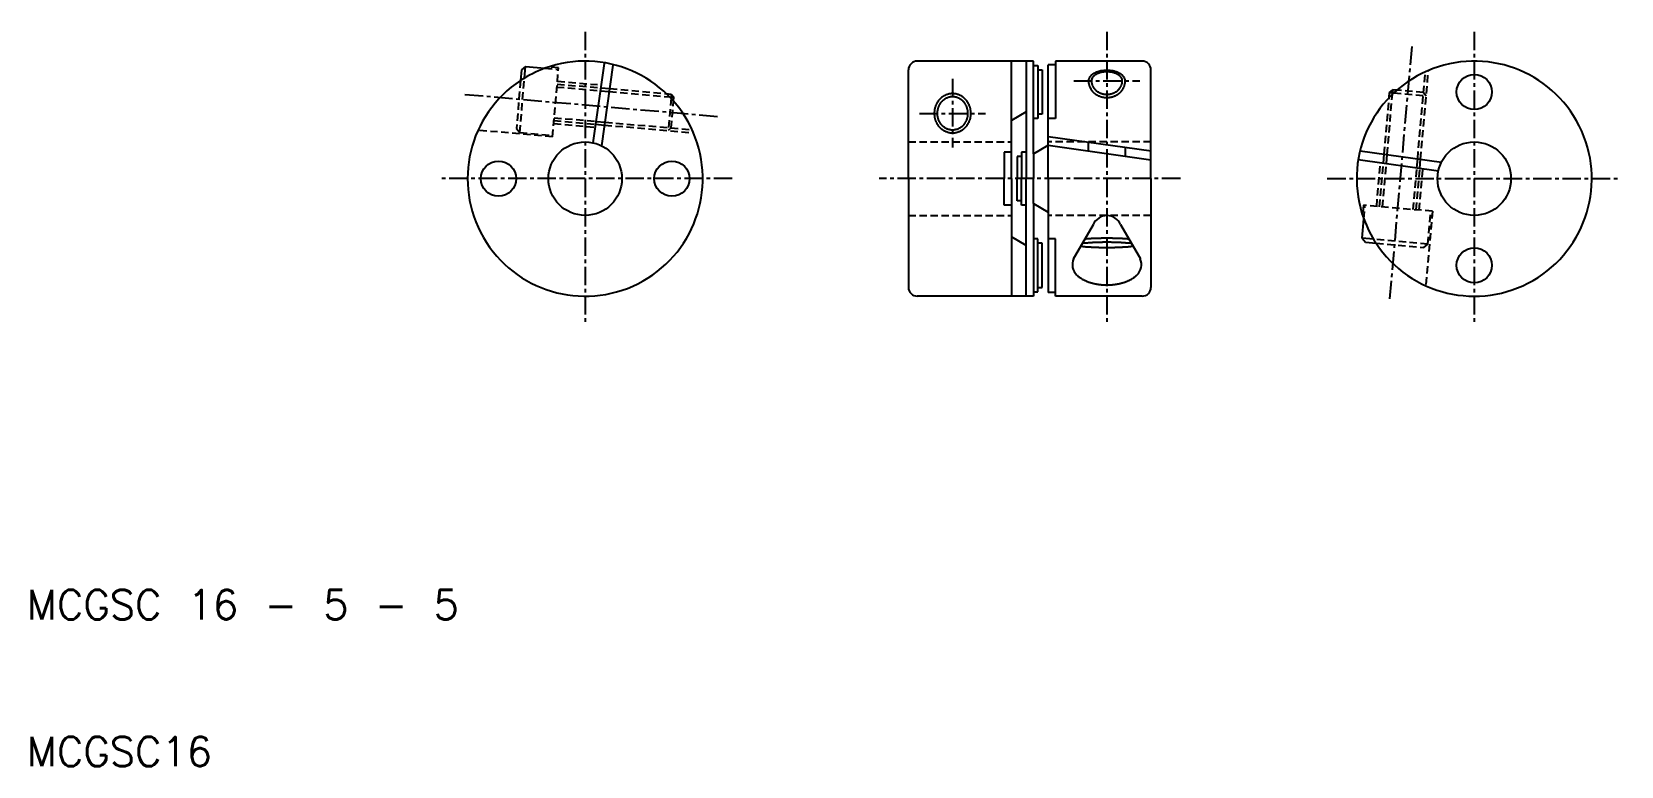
# Model space of a CAD drawing. Extents: x 10 to 118, y 10 to 60.
import ezdxf

# ---------------------------------------------------------------- set-up
doc = ezdxf.new("R2010")
doc.units = 0
doc.linetypes.add('CENTER', pattern=[2, 1.25, -0.25, 0.25, -0.25])
doc.linetypes.add('DASHED', pattern=[0.75, 0.5, -0.25])
doc.layers.get('0').update_dxf_attribs({"linetype": 'CONTINUOUS'})
doc.layers.add('CENTER', color=1, linetype='CENTER')
doc.styles.get("Standard").update_dxf_attribs({"font": 'txt.shx', "width": 0.7, "bigfont": 'bigfont.shx'})

msp = doc.modelspace()

# ---------------------------------------------------------------- linework, layer by layer
at = {"color": 7, "linetype": 'CONTINUOUS'}
for p, q in [((43.67, 57.41), (43.6, 56.68)), ((43.94, 57.63), (43.67, 57.41)), ((43.87, 56.85), (43.94, 57.63)), ((43.94, 57.63), (45.26, 57.52)), ((49.29, 57.84), (48.53, 52.44)), ((49.89, 57.72), (49.12, 52.23)), ((70, 50), (70, 57.4)), ((78, 58), (70.6, 58)), ((77, 53.97), (77, 58)), ((78, 58), (78, 50)), ((78.5, 58), (78, 58)), ((78.5, 57.7), (78.5, 58)), ((78.5, 54.1), (78.5, 57.7)), ((78.5, 57.7), (78.8, 57.7)), ((78.8, 57.7), (78.8, 57.4)), ((78.8, 57.4), (78.8, 54.4)), ((78.8, 57.4), (79.1, 57.4)), ((79.1, 57.4), (79.1, 54.4)), ((79.5, 52.28), (79.5, 57.74)), ((80, 57.74), (79.5, 57.74)), ((85.9, 58), (80, 58)), ((80, 58), (80, 57.74)), ((80, 57.74), (80, 54.1)), ((86.5, 50), (86.5, 57.4)), ((49.06, 56.18), (49.67, 56.13)), ((53.52, 55.79), (53.86, 55.76)), ((53.86, 55.76), (53.84, 55.47)), ((53.86, 55.76), (54.04, 55.54)), ((54.02, 55.27), (54.04, 55.54)), ((102.71, 55.52), (102.74, 55.86)), ((102.74, 55.86), (102.96, 56.04)), ((102.74, 55.86), (103.03, 55.84)), ((103.23, 56.02), (102.96, 56.04)), ((78, 54.55), (77, 53.97)), ((78.8, 54.1), (78.5, 54.1)), ((78.5, 51.7), (78.5, 54.1)), ((79.1, 54.4), (78.8, 54.4)), ((78.8, 54.4), (78.8, 54.1)), ((80, 54.1), (79.5, 54.1)), ((48.71, 53.7), (49.32, 53.65)), ((77, 50), (77, 53.97)), ((78.5, 51.7), (79.5, 52.28)), ((79.5, 52.88), (86.52, 51.89)), ((79.5, 52.28), (86.5, 51.29)), ((79.5, 50), (79.5, 52.28)), ((82.25, 51.89), (82.25, 52.49)), ((84.75, 52.14), (84.75, 51.54)), ((76.5, 51.8), (76.5, 50)), ((77, 51.8), (76.5, 51.8)), ((77.4, 51.5), (77.4, 50)), ((77.7, 51.5), (77.4, 51.5)), ((77.7, 51.8), (77.7, 50)), ((78, 51.8), (77.7, 51.8)), ((78.5, 51.7), (78.5, 50)), ((100.61, 51.3), (106.06, 50.53)), ((100.73, 51.9), (106.27, 51.12)), ((102.32, 51.06), (102.37, 51.67)), ((104.8, 50.71), (104.85, 51.32)), ((70, 50), (70, 42.6)), ((76.5, 48.2), (76.5, 50)), ((77, 50), (77, 46.03)), ((77.4, 48.5), (77.4, 50)), ((77.7, 48.2), (77.7, 50)), ((78, 42), (78, 50)), ((78.5, 48.3), (78.5, 50)), ((79.5, 50), (79.5, 47.72)), ((86.5, 50), (86.5, 42.6)), ((77, 48.2), (76.5, 48.2)), ((77.7, 48.5), (77.4, 48.5)), ((78, 48.2), (77.7, 48.2)), ((78.5, 48.3), (78.5, 45.9)), ((78.5, 48.3), (79.5, 47.72)), ((79.5, 47.72), (79.5, 42.26)), ((81.22, 44.54), (82.58, 46.87)), ((84.42, 46.87), (85.78, 44.54)), ((100.87, 45.94), (100.98, 47.26)), ((77, 46.03), (77, 42)), ((78, 45.45), (77, 46.03)), ((78.5, 45.9), (78.5, 42.3)), ((78.8, 45.9), (78.5, 45.9)), ((78.8, 45.6), (78.8, 45.9)), ((78.8, 42.6), (78.8, 45.6)), ((79.1, 45.6), (78.8, 45.6)), ((79.1, 42.6), (79.1, 45.6)), ((80, 45.9), (79.5, 45.9)), ((80, 42.26), (80, 45.9)), ((101.65, 45.87), (100.87, 45.94)), ((100.87, 45.94), (101.09, 45.67)), ((101.09, 45.67), (101.82, 45.6)), ((78.5, 42.3), (78.5, 42)), ((78.5, 42.3), (78.8, 42.3)), ((78.8, 42.3), (78.8, 42.6)), ((78.8, 42.6), (79.1, 42.6)), ((80, 42.26), (79.5, 42.26)), ((80, 42), (80, 42.26)), ((78, 42), (70.6, 42)), ((78.5, 42), (78, 42)), ((85.9, 42), (80, 42))]:
    msp.add_line(p, q, dxfattribs=at)
at = {"color": 3, "linetype": 'DASHED'}
for p, q in [((45.26, 57.52), (46.18, 57.44)), ((46.19, 57.54), (45.49, 57.6)), ((45.78, 52.85), (46.19, 57.54)), ((104.85, 51.32), (105.38, 57.37)), ((43.6, 56.68), (43.32, 53.42)), ((43.55, 53.15), (43.87, 56.85)), ((46.09, 56.44), (49.06, 56.18)), ((46.11, 56.64), (49.09, 56.38)), ((104.65, 51.35), (105.17, 57.27)), ((46.07, 56.24), (49.03, 55.98)), ((49.64, 55.93), (53.74, 55.57)), ((49.67, 56.13), (53.52, 55.79)), ((53.84, 55.47), (53.64, 53.27)), ((53.86, 53.45), (54.02, 55.27)), ((102.37, 51.67), (102.71, 55.52)), ((102.57, 51.64), (102.93, 55.74)), ((103.03, 55.84), (105.23, 55.64)), ((105.05, 55.86), (103.23, 56.02)), ((105.05, 55.86), (105.23, 55.64)), ((45.89, 54.15), (48.74, 53.9)), ((45.78, 52.85), (40.76, 53.29)), ((43.32, 53.42), (43.55, 53.15)), ((43.55, 53.15), (45.79, 52.95)), ((45.86, 53.75), (48.68, 53.5)), ((45.87, 53.95), (48.71, 53.7)), ((49.32, 53.65), (55.37, 53.12)), ((49.35, 53.85), (55.27, 53.33)), ((53.86, 53.45), (53.64, 53.27)), ((70, 52.5), (77, 52.5)), ((86.5, 52.5), (79.5, 52.5)), ((101.86, 48.11), (102.12, 51.09)), ((102.06, 48.09), (102.32, 51.06)), ((102.26, 48.07), (102.52, 51.03)), ((104.35, 47.89), (104.6, 50.74)), ((104.55, 47.87), (104.8, 50.71)), ((104.75, 47.86), (105, 50.68)), ((100.96, 48.19), (100.9, 47.49)), ((105.65, 47.78), (100.96, 48.19)), ((100.98, 47.26), (101.06, 48.18)), ((105.65, 47.78), (105.21, 42.76)), ((105.35, 45.55), (105.55, 47.79)), ((70, 47.5), (77, 47.5)), ((86.5, 47.5), (79.5, 47.5)), ((105.35, 45.55), (101.65, 45.87)), ((101.82, 45.6), (105.08, 45.32)), ((105.08, 45.32), (105.35, 45.55))]:
    msp.add_line(p, q, dxfattribs=at)
at = {"color": 3, "linetype": 'CONTINUOUS'}
for p, q in [((49.03, 55.98), (49.64, 55.93)), ((53.74, 55.57), (54.04, 55.54)), ((102.93, 55.74), (102.96, 56.04)), ((48.74, 53.9), (49.35, 53.85)), ((102.52, 51.03), (102.57, 51.64)), ((104.6, 50.74), (104.65, 51.35))]:
    msp.add_line(p, q, dxfattribs=at)
for points in [[(84.75, 56.66, 0), (84.75, 56.67, 0), (84.75, 56.69, 0), (84.75, 56.71, 0), (84.74, 56.73, 0), (84.74, 56.74, 0), (84.74, 56.76, 0), (84.73, 56.78, 0), (84.73, 56.8, 0), (84.72, 56.81, 0), (84.71, 56.83, 0), (84.71, 56.85, 0), (84.7, 56.86, 0), (84.69, 56.88, 0), (84.68, 56.9, 0), (84.67, 56.91, 0), (84.66, 56.93, 0), (84.64, 56.94, 0), (84.63, 56.96, 0), (84.62, 56.98, 0), (84.6, 56.99, 0), (84.59, 57.01, 0), (84.57, 57.02, 0), (84.56, 57.04, 0), (84.54, 57.05, 0), (84.52, 57.07, 0), (84.5, 57.08, 0), (84.49, 57.09, 0), (84.47, 57.11, 0), (84.45, 57.12, 0), (84.43, 57.13, 0), (84.41, 57.15, 0), (84.38, 57.16, 0), (84.36, 57.17, 0), (84.34, 57.18, 0), (84.32, 57.19, 0), (84.29, 57.21, 0), (84.27, 57.22, 0), (84.25, 57.23, 0), (84.22, 57.24, 0), (84.19, 57.25, 0), (84.17, 57.26, 0), (84.14, 57.27, 0), (84.12, 57.27, 0), (84.09, 57.28, 0), (84.06, 57.29, 0), (84.03, 57.3, 0), (84.01, 57.31, 0), (83.98, 57.31, 0), (83.95, 57.32, 0), (83.92, 57.33, 0), (83.89, 57.33, 0), (83.86, 57.34, 0), (83.83, 57.34, 0), (83.8, 57.35, 0), (83.77, 57.35, 0), (83.74, 57.35, 0), (83.71, 57.36, 0), (83.68, 57.36, 0), (83.65, 57.36, 0), (83.62, 57.36, 0), (83.59, 57.36, 0), (83.56, 57.37, 0), (83.53, 57.37, 0), (83.5, 57.37, 0), (83.47, 57.37, 0), (83.44, 57.37, 0), (83.41, 57.36, 0), (83.38, 57.36, 0), (83.35, 57.36, 0), (83.32, 57.36, 0), (83.29, 57.36, 0), (83.26, 57.35, 0), (83.23, 57.35, 0), (83.2, 57.35, 0), (83.17, 57.34, 0), (83.14, 57.34, 0), (83.11, 57.33, 0), (83.08, 57.33, 0), (83.05, 57.32, 0), (83.02, 57.31, 0), (82.99, 57.31, 0), (82.97, 57.3, 0), (82.94, 57.29, 0), (82.91, 57.28, 0), (82.88, 57.27, 0), (82.86, 57.27, 0), (82.83, 57.26, 0), (82.81, 57.25, 0), (82.78, 57.24, 0), (82.75, 57.23, 0), (82.73, 57.22, 0), (82.71, 57.21, 0), (82.68, 57.19, 0), (82.66, 57.18, 0), (82.64, 57.17, 0), (82.62, 57.16, 0), (82.59, 57.15, 0), (82.57, 57.13, 0), (82.55, 57.12, 0), (82.53, 57.11, 0), (82.51, 57.09, 0), (82.5, 57.08, 0), (82.48, 57.07, 0), (82.46, 57.05, 0), (82.44, 57.04, 0), (82.43, 57.02, 0), (82.41, 57.01, 0), (82.4, 56.99, 0), (82.38, 56.98, 0), (82.37, 56.96, 0), (82.36, 56.94, 0), (82.34, 56.93, 0), (82.33, 56.91, 0), (82.32, 56.9, 0), (82.31, 56.88, 0), (82.3, 56.86, 0), (82.29, 56.85, 0), (82.29, 56.83, 0), (82.28, 56.81, 0), (82.27, 56.8, 0), (82.27, 56.78, 0), (82.26, 56.76, 0), (82.26, 56.74, 0), (82.26, 56.73, 0), (82.25, 56.71, 0), (82.25, 56.69, 0), (82.25, 56.67, 0), (82.25, 56.66, 0)], [(82.25, 56.66, 0), (82.25, 56.63, 0), (82.25, 56.6, 0), (82.25, 56.57, 0), (82.26, 56.55, 0), (82.26, 56.52, 0), (82.26, 56.49, 0), (82.27, 56.46, 0), (82.27, 56.44, 0), (82.28, 56.41, 0), (82.29, 56.38, 0), (82.29, 56.35, 0), (82.3, 56.33, 0), (82.31, 56.3, 0), (82.32, 56.27, 0), (82.33, 56.25, 0), (82.34, 56.22, 0), (82.36, 56.2, 0), (82.37, 56.17, 0), (82.38, 56.15, 0), (82.4, 56.12, 0), (82.41, 56.1, 0), (82.43, 56.07, 0), (82.44, 56.05, 0), (82.46, 56.02, 0), (82.48, 56, 0), (82.5, 55.98, 0), (82.51, 55.96, 0), (82.53, 55.94, 0), (82.55, 55.91, 0), (82.57, 55.89, 0), (82.59, 55.87, 0), (82.62, 55.85, 0), (82.64, 55.83, 0), (82.66, 55.81, 0), (82.68, 55.8, 0), (82.71, 55.78, 0), (82.73, 55.76, 0), (82.75, 55.74, 0), (82.78, 55.73, 0), (82.81, 55.71, 0), (82.83, 55.7, 0), (82.86, 55.68, 0), (82.88, 55.67, 0), (82.91, 55.65, 0), (82.94, 55.64, 0), (82.97, 55.63, 0), (82.99, 55.62, 0), (83.02, 55.61, 0), (83.05, 55.6, 0), (83.08, 55.59, 0), (83.11, 55.58, 0), (83.14, 55.57, 0), (83.17, 55.56, 0), (83.2, 55.55, 0), (83.23, 55.55, 0), (83.26, 55.54, 0), (83.29, 55.54, 0), (83.32, 55.53, 0), (83.35, 55.53, 0), (83.38, 55.52, 0), (83.41, 55.52, 0), (83.44, 55.52, 0), (83.47, 55.52, 0), (83.5, 55.52, 0), (83.53, 55.52, 0), (83.56, 55.52, 0), (83.59, 55.52, 0), (83.62, 55.52, 0), (83.65, 55.53, 0), (83.68, 55.53, 0), (83.71, 55.54, 0), (83.74, 55.54, 0), (83.77, 55.55, 0), (83.8, 55.55, 0), (83.83, 55.56, 0), (83.86, 55.57, 0), (83.89, 55.58, 0), (83.92, 55.59, 0), (83.95, 55.6, 0), (83.98, 55.61, 0), (84.01, 55.62, 0), (84.03, 55.63, 0), (84.06, 55.64, 0), (84.09, 55.65, 0), (84.12, 55.67, 0), (84.14, 55.68, 0), (84.17, 55.7, 0), (84.19, 55.71, 0), (84.22, 55.73, 0), (84.25, 55.74, 0), (84.27, 55.76, 0), (84.29, 55.78, 0), (84.32, 55.8, 0), (84.34, 55.81, 0), (84.36, 55.83, 0), (84.38, 55.85, 0), (84.41, 55.87, 0), (84.43, 55.89, 0), (84.45, 55.91, 0), (84.47, 55.94, 0), (84.49, 55.96, 0), (84.5, 55.98, 0), (84.52, 56, 0), (84.54, 56.02, 0), (84.56, 56.05, 0), (84.57, 56.07, 0), (84.59, 56.1, 0), (84.6, 56.12, 0), (84.62, 56.15, 0), (84.63, 56.17, 0), (84.64, 56.2, 0), (84.66, 56.22, 0), (84.67, 56.25, 0), (84.68, 56.27, 0), (84.69, 56.3, 0), (84.7, 56.33, 0), (84.71, 56.35, 0), (84.71, 56.38, 0), (84.72, 56.41, 0), (84.73, 56.44, 0), (84.73, 56.46, 0), (84.74, 56.49, 0), (84.74, 56.52, 0), (84.74, 56.55, 0), (84.75, 56.57, 0), (84.75, 56.6, 0), (84.75, 56.63, 0), (84.75, 56.66, 0)], [(74.25, 54.44, 0), (74.25, 54.47, 0), (74.25, 54.5, 0), (74.25, 54.54, 0), (74.24, 54.57, 0), (74.24, 54.6, 0), (74.24, 54.64, 0), (74.23, 54.67, 0), (74.23, 54.7, 0), (74.22, 54.73, 0), (74.21, 54.77, 0), (74.21, 54.8, 0), (74.2, 54.83, 0), (74.19, 54.86, 0), (74.18, 54.89, 0), (74.17, 54.92, 0), (74.16, 54.95, 0), (74.14, 54.99, 0), (74.13, 55.02, 0), (74.12, 55.05, 0), (74.1, 55.08, 0), (74.09, 55.1, 0), (74.07, 55.13, 0), (74.06, 55.16, 0), (74.04, 55.19, 0), (74.02, 55.22, 0), (74, 55.24, 0), (73.99, 55.27, 0), (73.97, 55.3, 0), (73.95, 55.32, 0), (73.93, 55.35, 0), (73.91, 55.37, 0), (73.88, 55.39, 0), (73.86, 55.42, 0), (73.84, 55.44, 0), (73.82, 55.46, 0), (73.79, 55.48, 0), (73.77, 55.5, 0), (73.75, 55.52, 0), (73.72, 55.54, 0), (73.69, 55.56, 0), (73.67, 55.58, 0), (73.64, 55.6, 0), (73.62, 55.62, 0), (73.59, 55.63, 0), (73.56, 55.65, 0), (73.53, 55.66, 0), (73.51, 55.67, 0), (73.48, 55.69, 0), (73.45, 55.7, 0), (73.42, 55.71, 0), (73.39, 55.72, 0), (73.36, 55.73, 0), (73.33, 55.74, 0), (73.3, 55.75, 0), (73.27, 55.76, 0), (73.24, 55.77, 0), (73.21, 55.77, 0), (73.18, 55.78, 0), (73.15, 55.78, 0), (73.12, 55.78, 0), (73.09, 55.79, 0), (73.06, 55.79, 0), (73.03, 55.79, 0), (73, 55.79, 0), (72.97, 55.79, 0), (72.94, 55.79, 0), (72.91, 55.79, 0), (72.88, 55.78, 0), (72.85, 55.78, 0), (72.82, 55.78, 0), (72.79, 55.77, 0), (72.76, 55.77, 0), (72.73, 55.76, 0), (72.7, 55.75, 0), (72.67, 55.74, 0), (72.64, 55.73, 0), (72.61, 55.72, 0), (72.58, 55.71, 0), (72.55, 55.7, 0), (72.52, 55.69, 0), (72.49, 55.67, 0), (72.47, 55.66, 0), (72.44, 55.65, 0), (72.41, 55.63, 0), (72.38, 55.62, 0), (72.36, 55.6, 0), (72.33, 55.58, 0), (72.31, 55.56, 0), (72.28, 55.54, 0), (72.25, 55.52, 0), (72.23, 55.5, 0), (72.21, 55.48, 0), (72.18, 55.46, 0), (72.16, 55.44, 0), (72.14, 55.42, 0), (72.12, 55.39, 0), (72.09, 55.37, 0), (72.07, 55.35, 0), (72.05, 55.32, 0), (72.03, 55.3, 0), (72.01, 55.27, 0), (72, 55.24, 0), (71.98, 55.22, 0), (71.96, 55.19, 0), (71.94, 55.16, 0), (71.93, 55.13, 0), (71.91, 55.1, 0), (71.9, 55.08, 0), (71.88, 55.05, 0), (71.87, 55.02, 0), (71.86, 54.99, 0), (71.84, 54.95, 0), (71.83, 54.92, 0), (71.82, 54.89, 0), (71.81, 54.86, 0), (71.8, 54.83, 0), (71.79, 54.8, 0), (71.79, 54.77, 0), (71.78, 54.73, 0), (71.77, 54.7, 0), (71.77, 54.67, 0), (71.76, 54.64, 0), (71.76, 54.6, 0), (71.76, 54.57, 0), (71.75, 54.54, 0), (71.75, 54.5, 0), (71.75, 54.47, 0), (71.75, 54.44, 0)], [(71.75, 54.44, 0), (71.75, 54.4, 0), (71.75, 54.37, 0), (71.75, 54.34, 0), (71.76, 54.31, 0), (71.76, 54.28, 0), (71.76, 54.24, 0), (71.77, 54.21, 0), (71.77, 54.18, 0), (71.78, 54.15, 0), (71.79, 54.12, 0), (71.79, 54.09, 0), (71.8, 54.05, 0), (71.81, 54.02, 0), (71.82, 53.99, 0), (71.83, 53.96, 0), (71.84, 53.93, 0), (71.86, 53.9, 0), (71.87, 53.87, 0), (71.88, 53.84, 0), (71.9, 53.82, 0), (71.91, 53.79, 0), (71.93, 53.76, 0), (71.94, 53.73, 0), (71.96, 53.71, 0), (71.98, 53.68, 0), (72, 53.65, 0), (72.01, 53.63, 0), (72.03, 53.6, 0), (72.05, 53.58, 0), (72.07, 53.55, 0), (72.09, 53.53, 0), (72.12, 53.51, 0), (72.14, 53.48, 0), (72.16, 53.46, 0), (72.18, 53.44, 0), (72.21, 53.42, 0), (72.23, 53.4, 0), (72.25, 53.38, 0), (72.28, 53.36, 0), (72.31, 53.34, 0), (72.33, 53.32, 0), (72.36, 53.31, 0), (72.38, 53.29, 0), (72.41, 53.28, 0), (72.44, 53.26, 0), (72.47, 53.25, 0), (72.49, 53.23, 0), (72.52, 53.22, 0), (72.55, 53.21, 0), (72.58, 53.2, 0), (72.61, 53.19, 0), (72.64, 53.18, 0), (72.67, 53.17, 0), (72.7, 53.16, 0), (72.73, 53.15, 0), (72.76, 53.15, 0), (72.79, 53.14, 0), (72.82, 53.13, 0), (72.85, 53.13, 0), (72.88, 53.13, 0), (72.91, 53.12, 0), (72.94, 53.12, 0), (72.97, 53.12, 0), (73, 53.12, 0), (73.03, 53.12, 0), (73.06, 53.12, 0), (73.09, 53.12, 0), (73.12, 53.13, 0), (73.15, 53.13, 0), (73.18, 53.13, 0), (73.21, 53.14, 0), (73.24, 53.15, 0), (73.27, 53.15, 0), (73.3, 53.16, 0), (73.33, 53.17, 0), (73.36, 53.18, 0), (73.39, 53.19, 0), (73.42, 53.2, 0), (73.45, 53.21, 0), (73.48, 53.22, 0), (73.51, 53.23, 0), (73.53, 53.25, 0), (73.56, 53.26, 0), (73.59, 53.28, 0), (73.62, 53.29, 0), (73.64, 53.31, 0), (73.67, 53.32, 0), (73.69, 53.34, 0), (73.72, 53.36, 0), (73.75, 53.38, 0), (73.77, 53.4, 0), (73.79, 53.42, 0), (73.82, 53.44, 0), (73.84, 53.46, 0), (73.86, 53.48, 0), (73.88, 53.51, 0), (73.91, 53.53, 0), (73.93, 53.55, 0), (73.95, 53.58, 0), (73.97, 53.6, 0), (73.99, 53.63, 0), (74, 53.65, 0), (74.02, 53.68, 0), (74.04, 53.71, 0), (74.06, 53.73, 0), (74.07, 53.76, 0), (74.09, 53.79, 0), (74.1, 53.82, 0), (74.12, 53.84, 0), (74.13, 53.87, 0), (74.14, 53.9, 0), (74.16, 53.93, 0), (74.17, 53.96, 0), (74.18, 53.99, 0), (74.19, 54.02, 0), (74.2, 54.05, 0), (74.21, 54.09, 0), (74.21, 54.12, 0), (74.22, 54.15, 0), (74.23, 54.18, 0), (74.23, 54.21, 0), (74.24, 54.24, 0), (74.24, 54.28, 0), (74.24, 54.31, 0), (74.25, 54.34, 0), (74.25, 54.37, 0), (74.25, 54.4, 0), (74.25, 54.44, 0)]]:
    msp.add_polyline3d(points, dxfattribs=at)
at = {"color": 7, "linetype": 'CONTINUOUS'}
for points in [[(84.55, 56.66, 0), (84.55, 56.67, 0), (84.55, 56.69, 0), (84.55, 56.7, 0), (84.54, 56.72, 0), (84.54, 56.73, 0), (84.54, 56.75, 0), (84.53, 56.76, 0), (84.53, 56.78, 0), (84.52, 56.79, 0), (84.52, 56.81, 0), (84.51, 56.82, 0), (84.5, 56.84, 0), (84.5, 56.85, 0), (84.49, 56.87, 0), (84.48, 56.88, 0), (84.47, 56.89, 0), (84.46, 56.91, 0), (84.45, 56.92, 0), (84.44, 56.93, 0), (84.43, 56.95, 0), (84.41, 56.96, 0), (84.4, 56.97, 0), (84.39, 56.99, 0), (84.37, 57, 0), (84.36, 57.01, 0), (84.34, 57.02, 0), (84.33, 57.04, 0), (84.31, 57.05, 0), (84.29, 57.06, 0), (84.28, 57.07, 0), (84.26, 57.08, 0), (84.24, 57.09, 0), (84.22, 57.1, 0), (84.21, 57.11, 0), (84.19, 57.12, 0), (84.17, 57.13, 0), (84.15, 57.14, 0), (84.12, 57.15, 0), (84.1, 57.16, 0), (84.08, 57.17, 0), (84.06, 57.18, 0), (84.04, 57.19, 0), (84.02, 57.19, 0), (84, 57.2, 0), (83.97, 57.21, 0), (83.95, 57.22, 0), (83.93, 57.22, 0), (83.9, 57.23, 0), (83.88, 57.23, 0), (83.85, 57.24, 0), (83.83, 57.24, 0), (83.81, 57.25, 0), (83.78, 57.25, 0), (83.75, 57.26, 0), (83.73, 57.26, 0), (83.71, 57.26, 0), (83.68, 57.27, 0), (83.65, 57.27, 0), (83.63, 57.27, 0), (83.6, 57.27, 0), (83.58, 57.27, 0), (83.55, 57.27, 0), (83.53, 57.27, 0), (83.5, 57.27, 0), (83.47, 57.27, 0), (83.45, 57.27, 0), (83.42, 57.27, 0), (83.4, 57.27, 0), (83.37, 57.27, 0), (83.35, 57.27, 0), (83.32, 57.27, 0), (83.29, 57.26, 0), (83.27, 57.26, 0), (83.25, 57.26, 0), (83.22, 57.25, 0), (83.19, 57.25, 0), (83.17, 57.24, 0), (83.15, 57.24, 0), (83.12, 57.23, 0), (83.1, 57.23, 0), (83.07, 57.22, 0), (83.05, 57.22, 0), (83.03, 57.21, 0), (83, 57.2, 0), (82.98, 57.19, 0), (82.96, 57.19, 0), (82.94, 57.18, 0), (82.92, 57.17, 0), (82.9, 57.16, 0), (82.87, 57.15, 0), (82.85, 57.14, 0), (82.83, 57.13, 0), (82.81, 57.12, 0), (82.79, 57.11, 0), (82.78, 57.1, 0), (82.76, 57.09, 0), (82.74, 57.08, 0), (82.72, 57.07, 0), (82.71, 57.06, 0), (82.69, 57.05, 0), (82.67, 57.04, 0), (82.66, 57.02, 0), (82.64, 57.01, 0), (82.63, 57, 0), (82.61, 56.99, 0), (82.6, 56.97, 0), (82.59, 56.96, 0), (82.57, 56.95, 0), (82.56, 56.93, 0), (82.55, 56.92, 0), (82.54, 56.91, 0), (82.53, 56.89, 0), (82.52, 56.88, 0), (82.51, 56.87, 0), (82.5, 56.85, 0), (82.5, 56.84, 0), (82.49, 56.82, 0), (82.48, 56.81, 0), (82.48, 56.79, 0), (82.47, 56.78, 0), (82.47, 56.76, 0), (82.46, 56.75, 0), (82.46, 56.73, 0), (82.46, 56.72, 0), (82.45, 56.7, 0), (82.45, 56.69, 0), (82.45, 56.67, 0), (82.45, 56.66, 0)], [(82.45, 56.66, 0), (82.45, 56.63, 0), (82.45, 56.61, 0), (82.45, 56.59, 0), (82.46, 56.57, 0), (82.46, 56.55, 0), (82.46, 56.52, 0), (82.47, 56.5, 0), (82.47, 56.48, 0), (82.48, 56.46, 0), (82.48, 56.43, 0), (82.49, 56.41, 0), (82.5, 56.39, 0), (82.5, 56.37, 0), (82.51, 56.35, 0), (82.52, 56.33, 0), (82.53, 56.31, 0), (82.54, 56.29, 0), (82.55, 56.27, 0), (82.56, 56.25, 0), (82.57, 56.23, 0), (82.59, 56.21, 0), (82.6, 56.19, 0), (82.61, 56.17, 0), (82.63, 56.15, 0), (82.64, 56.13, 0), (82.66, 56.11, 0), (82.67, 56.09, 0), (82.69, 56.08, 0), (82.71, 56.06, 0), (82.72, 56.04, 0), (82.74, 56.03, 0), (82.76, 56.01, 0), (82.78, 55.99, 0), (82.79, 55.98, 0), (82.81, 55.96, 0), (82.83, 55.95, 0), (82.85, 55.94, 0), (82.87, 55.92, 0), (82.9, 55.91, 0), (82.92, 55.9, 0), (82.94, 55.88, 0), (82.96, 55.87, 0), (82.98, 55.86, 0), (83, 55.85, 0), (83.03, 55.84, 0), (83.05, 55.83, 0), (83.07, 55.82, 0), (83.1, 55.81, 0), (83.12, 55.8, 0), (83.15, 55.8, 0), (83.17, 55.79, 0), (83.19, 55.78, 0), (83.22, 55.77, 0), (83.25, 55.77, 0), (83.27, 55.76, 0), (83.29, 55.76, 0), (83.32, 55.76, 0), (83.35, 55.75, 0), (83.37, 55.75, 0), (83.4, 55.75, 0), (83.42, 55.74, 0), (83.45, 55.74, 0), (83.47, 55.74, 0), (83.5, 55.74, 0), (83.53, 55.74, 0), (83.55, 55.74, 0), (83.58, 55.74, 0), (83.6, 55.75, 0), (83.63, 55.75, 0), (83.65, 55.75, 0), (83.68, 55.76, 0), (83.71, 55.76, 0), (83.73, 55.76, 0), (83.75, 55.77, 0), (83.78, 55.77, 0), (83.81, 55.78, 0), (83.83, 55.79, 0), (83.85, 55.8, 0), (83.88, 55.8, 0), (83.9, 55.81, 0), (83.93, 55.82, 0), (83.95, 55.83, 0), (83.97, 55.84, 0), (84, 55.85, 0), (84.02, 55.86, 0), (84.04, 55.87, 0), (84.06, 55.88, 0), (84.08, 55.9, 0), (84.1, 55.91, 0), (84.12, 55.92, 0), (84.15, 55.94, 0), (84.17, 55.95, 0), (84.19, 55.96, 0), (84.21, 55.98, 0), (84.22, 55.99, 0), (84.24, 56.01, 0), (84.26, 56.03, 0), (84.28, 56.04, 0), (84.29, 56.06, 0), (84.31, 56.08, 0), (84.33, 56.09, 0), (84.34, 56.11, 0), (84.36, 56.13, 0), (84.37, 56.15, 0), (84.39, 56.17, 0), (84.4, 56.19, 0), (84.41, 56.21, 0), (84.43, 56.23, 0), (84.44, 56.25, 0), (84.45, 56.27, 0), (84.46, 56.29, 0), (84.47, 56.31, 0), (84.48, 56.33, 0), (84.49, 56.35, 0), (84.5, 56.37, 0), (84.5, 56.39, 0), (84.51, 56.41, 0), (84.52, 56.43, 0), (84.52, 56.46, 0), (84.53, 56.48, 0), (84.53, 56.5, 0), (84.54, 56.52, 0), (84.54, 56.55, 0), (84.54, 56.57, 0), (84.55, 56.59, 0), (84.55, 56.61, 0), (84.55, 56.63, 0), (84.55, 56.66, 0)], [(74.05, 54.44, 0), (74.05, 54.46, 0), (74.05, 54.49, 0), (74.05, 54.52, 0), (74.04, 54.55, 0), (74.04, 54.58, 0), (74.04, 54.6, 0), (74.03, 54.63, 0), (74.03, 54.66, 0), (74.02, 54.69, 0), (74.02, 54.71, 0), (74.01, 54.74, 0), (74, 54.77, 0), (74, 54.79, 0), (73.99, 54.82, 0), (73.98, 54.84, 0), (73.97, 54.87, 0), (73.96, 54.9, 0), (73.95, 54.92, 0), (73.94, 54.95, 0), (73.93, 54.97, 0), (73.91, 55, 0), (73.9, 55.02, 0), (73.89, 55.04, 0), (73.87, 55.07, 0), (73.86, 55.09, 0), (73.84, 55.11, 0), (73.83, 55.13, 0), (73.81, 55.16, 0), (73.79, 55.18, 0), (73.78, 55.2, 0), (73.76, 55.22, 0), (73.74, 55.24, 0), (73.72, 55.26, 0), (73.71, 55.28, 0), (73.69, 55.3, 0), (73.67, 55.31, 0), (73.65, 55.33, 0), (73.62, 55.35, 0), (73.6, 55.36, 0), (73.58, 55.38, 0), (73.56, 55.39, 0), (73.54, 55.41, 0), (73.52, 55.42, 0), (73.5, 55.44, 0), (73.47, 55.45, 0), (73.45, 55.46, 0), (73.43, 55.47, 0), (73.4, 55.48, 0), (73.38, 55.49, 0), (73.35, 55.5, 0), (73.33, 55.51, 0), (73.31, 55.52, 0), (73.28, 55.53, 0), (73.25, 55.54, 0), (73.23, 55.54, 0), (73.21, 55.55, 0), (73.18, 55.55, 0), (73.15, 55.56, 0), (73.13, 55.56, 0), (73.1, 55.57, 0), (73.08, 55.57, 0), (73.05, 55.57, 0), (73.03, 55.57, 0), (73, 55.57, 0), (72.97, 55.57, 0), (72.95, 55.57, 0), (72.92, 55.57, 0), (72.9, 55.57, 0), (72.87, 55.56, 0), (72.85, 55.56, 0), (72.82, 55.55, 0), (72.79, 55.55, 0), (72.77, 55.54, 0), (72.75, 55.54, 0), (72.72, 55.53, 0), (72.69, 55.52, 0), (72.67, 55.51, 0), (72.65, 55.5, 0), (72.62, 55.49, 0), (72.6, 55.48, 0), (72.57, 55.47, 0), (72.55, 55.46, 0), (72.53, 55.45, 0), (72.5, 55.44, 0), (72.48, 55.42, 0), (72.46, 55.41, 0), (72.44, 55.39, 0), (72.42, 55.38, 0), (72.4, 55.36, 0), (72.38, 55.35, 0), (72.35, 55.33, 0), (72.33, 55.31, 0), (72.31, 55.3, 0), (72.29, 55.28, 0), (72.28, 55.26, 0), (72.26, 55.24, 0), (72.24, 55.22, 0), (72.22, 55.2, 0), (72.21, 55.18, 0), (72.19, 55.16, 0), (72.17, 55.13, 0), (72.16, 55.11, 0), (72.14, 55.09, 0), (72.13, 55.07, 0), (72.11, 55.04, 0), (72.1, 55.02, 0), (72.09, 55, 0), (72.07, 54.97, 0), (72.06, 54.95, 0), (72.05, 54.92, 0), (72.04, 54.9, 0), (72.03, 54.87, 0), (72.02, 54.84, 0), (72.01, 54.82, 0), (72, 54.79, 0), (72, 54.77, 0), (71.99, 54.74, 0), (71.98, 54.71, 0), (71.98, 54.69, 0), (71.97, 54.66, 0), (71.97, 54.63, 0), (71.96, 54.6, 0), (71.96, 54.58, 0), (71.96, 54.55, 0), (71.95, 54.52, 0), (71.95, 54.49, 0), (71.95, 54.46, 0), (71.95, 54.44, 0)], [(71.95, 54.44, 0), (71.95, 54.41, 0), (71.95, 54.38, 0), (71.95, 54.36, 0), (71.96, 54.33, 0), (71.96, 54.3, 0), (71.96, 54.27, 0), (71.97, 54.25, 0), (71.97, 54.22, 0), (71.98, 54.19, 0), (71.98, 54.17, 0), (71.99, 54.14, 0), (72, 54.12, 0), (72, 54.09, 0), (72.01, 54.06, 0), (72.02, 54.04, 0), (72.03, 54.01, 0), (72.04, 53.99, 0), (72.05, 53.96, 0), (72.06, 53.94, 0), (72.07, 53.91, 0), (72.09, 53.89, 0), (72.1, 53.87, 0), (72.11, 53.84, 0), (72.13, 53.82, 0), (72.14, 53.8, 0), (72.16, 53.78, 0), (72.17, 53.76, 0), (72.19, 53.73, 0), (72.21, 53.71, 0), (72.22, 53.69, 0), (72.24, 53.67, 0), (72.26, 53.65, 0), (72.28, 53.63, 0), (72.29, 53.62, 0), (72.31, 53.6, 0), (72.33, 53.58, 0), (72.35, 53.56, 0), (72.38, 53.55, 0), (72.4, 53.53, 0), (72.42, 53.52, 0), (72.44, 53.5, 0), (72.46, 53.49, 0), (72.48, 53.47, 0), (72.5, 53.46, 0), (72.53, 53.45, 0), (72.55, 53.44, 0), (72.57, 53.42, 0), (72.6, 53.41, 0), (72.62, 53.4, 0), (72.65, 53.39, 0), (72.67, 53.38, 0), (72.69, 53.38, 0), (72.72, 53.37, 0), (72.75, 53.36, 0), (72.77, 53.36, 0), (72.79, 53.35, 0), (72.82, 53.34, 0), (72.85, 53.34, 0), (72.87, 53.34, 0), (72.9, 53.33, 0), (72.92, 53.33, 0), (72.95, 53.33, 0), (72.97, 53.33, 0), (73, 53.33, 0), (73.03, 53.33, 0), (73.05, 53.33, 0), (73.08, 53.33, 0), (73.1, 53.33, 0), (73.13, 53.34, 0), (73.15, 53.34, 0), (73.18, 53.34, 0), (73.21, 53.35, 0), (73.23, 53.36, 0), (73.25, 53.36, 0), (73.28, 53.37, 0), (73.31, 53.38, 0), (73.33, 53.38, 0), (73.35, 53.39, 0), (73.38, 53.4, 0), (73.4, 53.41, 0), (73.43, 53.42, 0), (73.45, 53.44, 0), (73.47, 53.45, 0), (73.5, 53.46, 0), (73.52, 53.47, 0), (73.54, 53.49, 0), (73.56, 53.5, 0), (73.58, 53.52, 0), (73.6, 53.53, 0), (73.62, 53.55, 0), (73.65, 53.56, 0), (73.67, 53.58, 0), (73.69, 53.6, 0), (73.71, 53.62, 0), (73.72, 53.63, 0), (73.74, 53.65, 0), (73.76, 53.67, 0), (73.78, 53.69, 0), (73.79, 53.71, 0), (73.81, 53.73, 0), (73.83, 53.76, 0), (73.84, 53.78, 0), (73.86, 53.8, 0), (73.87, 53.82, 0), (73.89, 53.84, 0), (73.9, 53.87, 0), (73.91, 53.89, 0), (73.93, 53.91, 0), (73.94, 53.94, 0), (73.95, 53.96, 0), (73.96, 53.99, 0), (73.97, 54.01, 0), (73.98, 54.04, 0), (73.99, 54.06, 0), (74, 54.09, 0), (74, 54.12, 0), (74.01, 54.14, 0), (74.02, 54.17, 0), (74.02, 54.19, 0), (74.03, 54.22, 0), (74.03, 54.25, 0), (74.04, 54.27, 0), (74.04, 54.3, 0), (74.04, 54.33, 0), (74.05, 54.36, 0), (74.05, 54.38, 0), (74.05, 54.41, 0), (74.05, 54.44, 0)], [(85.17, 45.59, 0), (85.15, 45.59, 0), (85.12, 45.59, 0), (85.09, 45.6, 0), (85.06, 45.6, 0), (85.03, 45.6, 0), (85, 45.61, 0), (84.97, 45.61, 0), (84.94, 45.61, 0), (84.91, 45.62, 0), (84.87, 45.62, 0), (84.84, 45.62, 0), (84.8, 45.62, 0), (84.77, 45.63, 0), (84.73, 45.63, 0), (84.69, 45.63, 0), (84.65, 45.63, 0), (84.61, 45.64, 0), (84.58, 45.64, 0), (84.53, 45.64, 0), (84.49, 45.64, 0), (84.45, 45.65, 0), (84.41, 45.65, 0), (84.37, 45.65, 0), (84.33, 45.65, 0), (84.28, 45.65, 0), (84.24, 45.65, 0), (84.19, 45.66, 0), (84.15, 45.66, 0), (84.1, 45.66, 0), (84.06, 45.66, 0), (84.01, 45.66, 0), (83.97, 45.66, 0), (83.92, 45.66, 0), (83.88, 45.66, 0), (83.83, 45.66, 0), (83.78, 45.67, 0), (83.74, 45.67, 0), (83.69, 45.67, 0), (83.64, 45.67, 0), (83.59, 45.67, 0), (83.55, 45.67, 0), (83.5, 45.67, 0), (83.45, 45.67, 0), (83.41, 45.67, 0), (83.36, 45.67, 0), (83.31, 45.67, 0), (83.26, 45.67, 0), (83.22, 45.67, 0), (83.17, 45.66, 0), (83.12, 45.66, 0), (83.08, 45.66, 0), (83.03, 45.66, 0), (82.99, 45.66, 0), (82.94, 45.66, 0), (82.9, 45.66, 0), (82.85, 45.66, 0), (82.81, 45.66, 0), (82.76, 45.65, 0), (82.72, 45.65, 0), (82.67, 45.65, 0), (82.63, 45.65, 0), (82.59, 45.65, 0), (82.55, 45.65, 0), (82.51, 45.64, 0), (82.47, 45.64, 0), (82.43, 45.64, 0), (82.39, 45.64, 0), (82.35, 45.63, 0), (82.31, 45.63, 0), (82.27, 45.63, 0), (82.23, 45.63, 0), (82.2, 45.62, 0), (82.16, 45.62, 0), (82.13, 45.62, 0), (82.09, 45.62, 0), (82.06, 45.61, 0), (82.03, 45.61, 0), (82, 45.61, 0), (81.97, 45.6, 0), (81.94, 45.6, 0), (81.91, 45.6, 0), (81.88, 45.59, 0), (81.85, 45.59, 0), (81.83, 45.59, 0)], [(85, 45.89, 0), (84.97, 45.89, 0), (84.93, 45.89, 0), (84.89, 45.9, 0), (84.85, 45.9, 0), (84.81, 45.9, 0), (84.77, 45.9, 0), (84.72, 45.91, 0), (84.68, 45.91, 0), (84.64, 45.91, 0), (84.59, 45.91, 0), (84.55, 45.92, 0), (84.5, 45.92, 0), (84.45, 45.92, 0), (84.41, 45.92, 0), (84.36, 45.92, 0), (84.31, 45.92, 0), (84.26, 45.93, 0), (84.21, 45.93, 0), (84.16, 45.93, 0), (84.11, 45.93, 0), (84.06, 45.93, 0), (84.01, 45.93, 0), (83.96, 45.93, 0), (83.91, 45.93, 0), (83.86, 45.94, 0), (83.81, 45.94, 0), (83.76, 45.94, 0), (83.71, 45.94, 0), (83.66, 45.94, 0), (83.6, 45.94, 0), (83.55, 45.94, 0), (83.5, 45.94, 0), (83.45, 45.94, 0), (83.4, 45.94, 0), (83.34, 45.94, 0), (83.29, 45.94, 0), (83.24, 45.94, 0), (83.19, 45.94, 0), (83.14, 45.94, 0), (83.09, 45.93, 0), (83.04, 45.93, 0), (82.99, 45.93, 0), (82.94, 45.93, 0), (82.89, 45.93, 0), (82.84, 45.93, 0), (82.79, 45.93, 0), (82.74, 45.93, 0), (82.69, 45.92, 0), (82.64, 45.92, 0), (82.59, 45.92, 0), (82.55, 45.92, 0), (82.5, 45.92, 0), (82.45, 45.92, 0), (82.41, 45.91, 0), (82.36, 45.91, 0), (82.32, 45.91, 0), (82.28, 45.91, 0), (82.23, 45.9, 0), (82.19, 45.9, 0), (82.15, 45.9, 0), (82.11, 45.9, 0), (82.07, 45.89, 0), (82.03, 45.89, 0), (82, 45.89, 0)], [(81.73, 45.41, 0), (81.74, 45.41, 0), (81.77, 45.41, 0), (81.79, 45.4, 0), (81.82, 45.4, 0), (81.84, 45.4, 0), (81.87, 45.39, 0), (81.9, 45.39, 0), (81.93, 45.38, 0), (81.96, 45.38, 0), (81.99, 45.38, 0), (82.02, 45.38, 0), (82.05, 45.37, 0), (82.08, 45.37, 0), (82.12, 45.37, 0), (82.15, 45.36, 0), (82.19, 45.36, 0), (82.22, 45.36, 0), (82.26, 45.36, 0), (82.3, 45.35, 0), (82.34, 45.35, 0), (82.38, 45.35, 0), (82.42, 45.35, 0), (82.46, 45.34, 0), (82.5, 45.34, 0), (82.54, 45.34, 0), (82.58, 45.34, 0), (82.63, 45.34, 0), (82.67, 45.33, 0), (82.71, 45.33, 0), (82.76, 45.33, 0), (82.8, 45.33, 0), (82.84, 45.33, 0), (82.89, 45.33, 0), (82.94, 45.33, 0), (82.98, 45.32, 0), (83.03, 45.32, 0), (83.07, 45.32, 0), (83.12, 45.32, 0), (83.17, 45.32, 0), (83.22, 45.32, 0), (83.26, 45.32, 0), (83.31, 45.32, 0), (83.36, 45.32, 0), (83.41, 45.32, 0), (83.45, 45.32, 0), (83.5, 45.32, 0), (83.55, 45.32, 0), (83.59, 45.32, 0), (83.64, 45.32, 0), (83.69, 45.32, 0), (83.74, 45.32, 0), (83.78, 45.32, 0), (83.83, 45.32, 0), (83.88, 45.32, 0), (83.93, 45.32, 0), (83.97, 45.32, 0), (84.02, 45.32, 0), (84.06, 45.33, 0), (84.11, 45.33, 0), (84.15, 45.33, 0), (84.2, 45.33, 0), (84.24, 45.33, 0), (84.29, 45.33, 0), (84.33, 45.33, 0), (84.38, 45.34, 0), (84.42, 45.34, 0), (84.46, 45.34, 0), (84.5, 45.34, 0), (84.54, 45.34, 0), (84.58, 45.35, 0), (84.62, 45.35, 0), (84.66, 45.35, 0), (84.7, 45.35, 0), (84.74, 45.36, 0), (84.78, 45.36, 0), (84.81, 45.36, 0), (84.85, 45.36, 0), (84.88, 45.37, 0), (84.92, 45.37, 0), (84.95, 45.37, 0), (84.98, 45.38, 0), (85.01, 45.38, 0), (85.04, 45.38, 0), (85.07, 45.38, 0), (85.1, 45.39, 0), (85.13, 45.39, 0), (85.16, 45.4, 0), (85.18, 45.4, 0), (85.21, 45.4, 0), (85.23, 45.41, 0), (85.26, 45.41, 0), (85.27, 45.41, 0)], [(81.46, 43.44, 0), (81.48, 43.42, 0), (81.51, 43.39, 0), (81.53, 43.37, 0), (81.56, 43.35, 0), (81.59, 43.33, 0), (81.62, 43.3, 0), (81.65, 43.28, 0), (81.68, 43.26, 0), (81.71, 43.24, 0), (81.74, 43.22, 0), (81.77, 43.2, 0), (81.8, 43.18, 0), (81.83, 43.16, 0), (81.87, 43.14, 0), (81.9, 43.13, 0), (81.94, 43.11, 0), (81.97, 43.09, 0), (82.01, 43.07, 0), (82.04, 43.06, 0), (82.08, 43.04, 0), (82.12, 43.02, 0), (82.16, 43.01, 0), (82.19, 42.99, 0), (82.23, 42.98, 0), (82.27, 42.96, 0), (82.31, 42.95, 0), (82.35, 42.94, 0), (82.39, 42.92, 0), (82.44, 42.91, 0), (82.48, 42.9, 0), (82.52, 42.89, 0), (82.56, 42.88, 0), (82.6, 42.87, 0), (82.65, 42.86, 0), (82.69, 42.85, 0), (82.73, 42.84, 0), (82.78, 42.83, 0), (82.82, 42.82, 0), (82.86, 42.82, 0), (82.91, 42.81, 0), (82.95, 42.8, 0), (83, 42.8, 0), (83.04, 42.79, 0), (83.09, 42.79, 0), (83.13, 42.78, 0), (83.18, 42.78, 0), (83.22, 42.77, 0), (83.27, 42.77, 0), (83.32, 42.77, 0), (83.36, 42.77, 0), (83.41, 42.77, 0), (83.45, 42.76, 0), (83.5, 42.76, 0), (83.55, 42.76, 0), (83.59, 42.77, 0), (83.64, 42.77, 0), (83.68, 42.77, 0), (83.73, 42.77, 0), (83.78, 42.77, 0), (83.82, 42.78, 0), (83.87, 42.78, 0), (83.91, 42.79, 0), (83.96, 42.79, 0), (84, 42.8, 0), (84.05, 42.8, 0), (84.09, 42.81, 0), (84.14, 42.82, 0), (84.18, 42.82, 0), (84.22, 42.83, 0), (84.27, 42.84, 0), (84.31, 42.85, 0), (84.35, 42.86, 0), (84.4, 42.87, 0), (84.44, 42.88, 0), (84.48, 42.89, 0), (84.52, 42.9, 0), (84.56, 42.91, 0), (84.61, 42.92, 0), (84.65, 42.94, 0), (84.69, 42.95, 0), (84.73, 42.96, 0), (84.77, 42.98, 0), (84.81, 42.99, 0), (84.84, 43.01, 0), (84.88, 43.02, 0), (84.92, 43.04, 0), (84.96, 43.06, 0), (84.99, 43.07, 0), (85.03, 43.09, 0), (85.06, 43.11, 0), (85.1, 43.13, 0), (85.13, 43.14, 0), (85.17, 43.16, 0), (85.2, 43.18, 0), (85.23, 43.2, 0), (85.26, 43.22, 0), (85.29, 43.24, 0), (85.32, 43.26, 0), (85.35, 43.28, 0), (85.38, 43.3, 0), (85.41, 43.33, 0), (85.44, 43.35, 0), (85.47, 43.37, 0), (85.49, 43.39, 0), (85.52, 43.42, 0), (85.54, 43.44, 0)]]:
    msp.add_polyline3d(points, dxfattribs=at)
for centre, radius in [((108.5, 55.9), 1.2), ((48, 50), 2.5), ((108.5, 50), 2.5), ((42.1, 50), 1.2), ((53.9, 50), 1.2), ((108.5, 44.1), 1.2)]:
    msp.add_circle(centre, radius, dxfattribs=at)
for centre, radius, start, end in [((48, 50), 8, 123.3346, 110.0078), ((47.93, 50.13), 7.85, 109.8814, 123.4609), ((70.6, 57.4), 0.6, 90, 180), ((85.9, 57.4), 0.6, 0, 90), ((108.5, 50), 8, 213.3346, 200.0078), ((83.5, 46.49), 1, 22.3753, 157.6247), ((108.37, 49.93), 7.85, 199.8814, 213.4609), ((82.15, 44.16), 1, 157.6247, 226.2023), ((84.85, 44.16), 1, 313.7976, 22.3753), ((70.6, 42.6), 0.6, 180, 270), ((85.9, 42.6), 0.6, 270, 0)]:
    msp.add_arc(centre, radius, start, end, dxfattribs=at)
at = {"layer": 'CENTER', "color": 1, "linetype": 'CENTER'}
for p, q in [((48, 60), (48, 40)), ((83.5, 60), (83.5, 40)), ((108.5, 60), (108.5, 40)), ((102.76, 41.81), (104.27, 59.06)), ((73, 56.79), (73, 52.12)), ((81.25, 56.66), (85.75, 56.66)), ((39.81, 55.74), (57.06, 54.23)), ((70.75, 54.44), (75.25, 54.44)), ((58, 50), (38, 50)), ((88.5, 50), (68, 50)), ((98.5, 50), (118.5, 50))]:
    msp.add_line(p, q, dxfattribs=at)

# ---------------------------------------------------------------- texts
at = {"color": 7, "linetype": 'CONTINUOUS'}
for s, p in [('MCGSC 16 - 5 - 5', (10, 20)), ('MCGSC16', (10, 10))]:
    msp.add_text(s, height=2, dxfattribs=at).set_placement(p)

doc.saveas('drawing.dxf')
